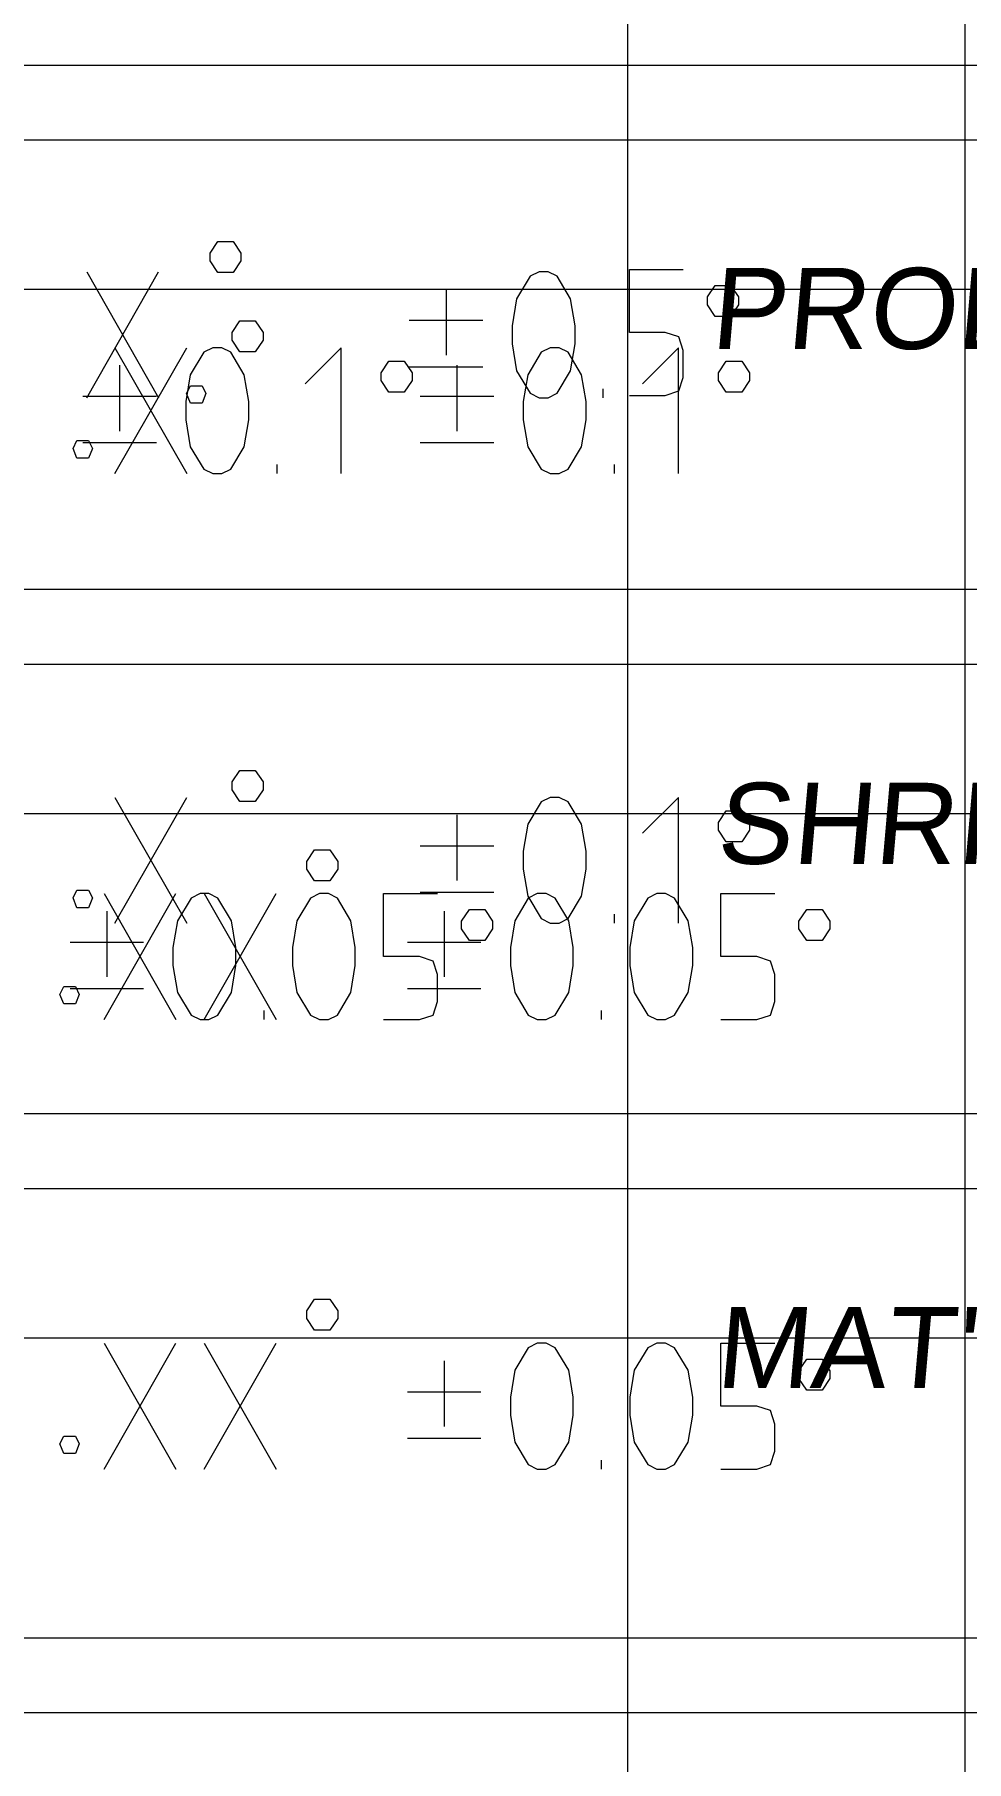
# Model space of a CAD drawing. Extents: x -144 to 4730, y -3845 to 502.
# Drawn here: x 127.72 to 135.29, y -264.95 to -250.91 of the extents above; entities that cross this region are included whole.
import ezdxf

# ---------------------------------------------------------------- set-up
doc = ezdxf.new("R2010")
doc.units = 0
doc.header["$LTSCALE"] = 15
doc.header["$MEASUREMENT"] = 0
doc.layers.add('轮廊线', color=7, linetype='CONTINUOUS', lineweight=13)
doc.styles.add('标准', font='arial.ttf', dxfattribs={"oblique": 5})

msp = doc.modelspace()

# ---------------------------------------------------------------- linework, layer by layer
at = {"layer": '轮廊线', "color": 7, "linetype": 'Continuous', "lineweight": 9}
for p, q in [((132.538, -247.505), (132.538, -273.08)), ((132.538, -247.505), (132.538, -273.08)), ((135.279, -247.505), (135.279, -273.08)), ((135.279, -247.505), (135.279, -273.08)), ((116.785, -251.16), (190.873, -251.16)), ((116.785, -251.16), (190.873, -251.16)), ((135.279, -251.16), (135.279, -276.735)), ((135.279, -251.16), (135.279, -276.735)), ((114.044, -251.768), (145.875, -251.768)), ((114.044, -251.768), (145.875, -251.768)), ((116.785, -251.768), (148.616, -251.768)), ((116.785, -251.768), (148.616, -251.768)), ((87.546, -252.983), (161.634, -252.983)), ((87.546, -252.983), (161.634, -252.983)), ((116.785, -255.422), (148.616, -255.422)), ((116.785, -255.422), (148.616, -255.422)), ((114.044, -256.03), (188.132, -256.03)), ((114.044, -256.03), (188.132, -256.03)), ((116.785, -256.03), (190.873, -256.03)), ((116.785, -256.03), (190.873, -256.03)), ((87.546, -257.245), (161.634, -257.245)), ((87.546, -257.245), (161.634, -257.245)), ((116.785, -259.685), (190.873, -259.685)), ((116.785, -259.685), (190.873, -259.685)), ((114.044, -260.293), (188.132, -260.293)), ((114.044, -260.293), (188.132, -260.293)), ((116.785, -260.293), (190.873, -260.293)), ((116.785, -260.293), (190.873, -260.293)), ((87.546, -261.508), (161.634, -261.508)), ((87.546, -261.508), (161.634, -261.508)), ((116.785, -263.948), (190.873, -263.948)), ((116.785, -263.948), (190.873, -263.948)), ((114.044, -264.555), (188.132, -264.555)), ((114.044, -264.555), (188.132, -264.555)), ((116.785, -264.555), (190.873, -264.555)), ((116.785, -264.555), (190.873, -264.555))]:
    msp.add_line(p, q, dxfattribs=at)
at = {"layer": '轮廊线', "color": 3, "lineweight": 9}
for p, q in [((129.147, -252.689), (129.209, -252.595)), ((129.147, -252.689), (129.209, -252.595)), ((129.147, -252.752), (129.147, -252.689)), ((129.147, -252.752), (129.147, -252.689)), ((129.209, -252.595), (129.335, -252.595)), ((129.209, -252.595), (129.335, -252.595)), ((129.335, -252.595), (129.398, -252.689)), ((129.335, -252.595), (129.398, -252.689)), ((129.398, -252.689), (129.398, -252.752)), ((129.398, -252.689), (129.398, -252.752)), ((128.144, -252.842), (128.729, -253.865)), ((128.144, -253.865), (128.729, -252.842)), ((128.144, -252.842), (128.729, -253.865)), ((128.144, -253.865), (128.729, -252.842)), ((129.209, -252.847), (129.147, -252.752)), ((129.209, -252.847), (129.147, -252.752)), ((129.335, -252.847), (129.209, -252.847)), ((129.335, -252.847), (129.209, -252.847)), ((129.398, -252.752), (129.335, -252.847)), ((129.398, -252.752), (129.335, -252.847)), ((131.82, -252.842), (131.747, -252.878)), ((131.82, -252.842), (131.747, -252.878)), ((131.894, -252.842), (131.82, -252.842)), ((131.894, -252.842), (131.82, -252.842)), ((131.967, -252.878), (131.894, -252.842)), ((131.967, -252.878), (131.894, -252.842)), ((132.554, -252.823), (132.992, -252.823)), ((132.554, -253.335), (132.554, -252.823)), ((132.554, -252.823), (132.992, -252.823)), ((132.554, -253.335), (132.554, -252.823)), ((131.064, -252.983), (131.064, -253.519)), ((131.064, -252.983), (131.064, -253.519)), ((131.747, -252.878), (131.638, -253.061)), ((131.747, -252.878), (131.638, -253.061)), ((132.076, -253.061), (131.967, -252.878)), ((132.076, -253.061), (131.967, -252.878)), ((133.188, -253.046), (133.251, -252.952)), ((133.188, -253.046), (133.251, -252.952)), ((133.251, -252.952), (133.377, -252.952)), ((133.251, -252.952), (133.377, -252.952)), ((133.377, -252.952), (133.44, -253.046)), ((133.377, -252.952), (133.44, -253.046)), ((131.638, -253.061), (131.601, -253.28)), ((131.638, -253.061), (131.601, -253.28)), ((132.113, -253.28), (132.076, -253.061)), ((132.113, -253.28), (132.076, -253.061)), ((133.188, -253.109), (133.188, -253.046)), ((133.188, -253.109), (133.188, -253.046)), ((133.251, -253.204), (133.188, -253.109)), ((133.251, -253.204), (133.188, -253.109)), ((133.44, -253.109), (133.377, -253.204)), ((133.44, -253.109), (133.377, -253.204)), ((133.44, -253.046), (133.44, -253.109)), ((133.44, -253.046), (133.44, -253.109)), ((129.325, -253.334), (129.388, -253.24)), ((129.325, -253.334), (129.388, -253.24)), ((129.388, -253.24), (129.514, -253.24)), ((129.388, -253.24), (129.514, -253.24)), ((129.514, -253.24), (129.577, -253.334)), ((129.514, -253.24), (129.577, -253.334)), ((130.765, -253.235), (131.363, -253.235)), ((130.765, -253.235), (131.363, -253.235)), ((131.601, -253.28), (131.601, -253.426)), ((131.601, -253.28), (131.601, -253.426)), ((132.113, -253.426), (132.113, -253.28)), ((132.113, -253.426), (132.113, -253.28)), ((133.377, -253.204), (133.251, -253.204)), ((133.377, -253.204), (133.251, -253.204)), ((129.325, -253.397), (129.325, -253.334)), ((129.325, -253.397), (129.325, -253.334)), ((129.388, -253.492), (129.325, -253.397)), ((129.388, -253.492), (129.325, -253.397)), ((129.577, -253.397), (129.514, -253.492)), ((129.577, -253.397), (129.514, -253.492)), ((129.577, -253.334), (129.577, -253.397)), ((129.577, -253.334), (129.577, -253.397)), ((132.846, -253.335), (132.554, -253.335)), ((132.846, -253.335), (132.554, -253.335)), ((132.956, -253.371), (132.846, -253.335)), ((132.956, -253.371), (132.846, -253.335)), ((132.992, -253.481), (132.956, -253.371)), ((132.992, -253.481), (132.956, -253.371)), ((128.374, -253.459), (128.958, -254.482)), ((128.374, -254.482), (128.958, -253.459)), ((128.374, -253.459), (128.958, -254.482)), ((128.374, -254.482), (128.958, -253.459)), ((128.374, -253.459), (128.958, -254.482)), ((128.374, -254.482), (128.958, -253.459)), ((128.374, -253.459), (128.958, -254.482)), ((128.374, -254.482), (128.958, -253.459)), ((129.096, -253.495), (128.986, -253.678)), ((129.096, -253.495), (128.986, -253.678)), ((129.096, -253.495), (128.986, -253.678)), ((129.096, -253.495), (128.986, -253.678)), ((129.169, -253.459), (129.096, -253.495)), ((129.169, -253.459), (129.096, -253.495)), ((129.169, -253.459), (129.096, -253.495)), ((129.169, -253.459), (129.096, -253.495)), ((129.242, -253.459), (129.169, -253.459)), ((129.242, -253.459), (129.169, -253.459)), ((129.242, -253.459), (129.169, -253.459)), ((129.242, -253.459), (129.169, -253.459)), ((129.315, -253.495), (129.242, -253.459)), ((129.315, -253.495), (129.242, -253.459)), ((129.315, -253.495), (129.242, -253.459)), ((129.315, -253.495), (129.242, -253.459)), ((129.425, -253.678), (129.315, -253.495)), ((129.425, -253.678), (129.315, -253.495)), ((129.425, -253.678), (129.315, -253.495)), ((129.425, -253.678), (129.315, -253.495)), ((129.514, -253.492), (129.388, -253.492)), ((129.514, -253.492), (129.388, -253.492)), ((130.213, -253.459), (129.92, -253.751)), ((130.213, -253.459), (129.92, -253.751)), ((130.213, -253.459), (129.92, -253.751)), ((130.213, -253.459), (129.92, -253.751)), ((130.213, -254.482), (130.213, -253.459)), ((130.213, -254.482), (130.213, -253.459)), ((130.213, -254.482), (130.213, -253.459)), ((130.213, -254.482), (130.213, -253.459)), ((131.601, -253.426), (131.638, -253.646)), ((131.601, -253.426), (131.638, -253.646)), ((131.837, -253.495), (131.728, -253.678)), ((131.837, -253.495), (131.728, -253.678)), ((131.837, -253.495), (131.728, -253.678)), ((131.837, -253.495), (131.728, -253.678)), ((131.91, -253.459), (131.837, -253.495)), ((131.91, -253.459), (131.837, -253.495)), ((131.91, -253.459), (131.837, -253.495)), ((131.91, -253.459), (131.837, -253.495)), ((131.983, -253.459), (131.91, -253.459)), ((131.983, -253.459), (131.91, -253.459)), ((131.983, -253.459), (131.91, -253.459)), ((131.983, -253.459), (131.91, -253.459)), ((132.056, -253.495), (131.983, -253.459)), ((132.056, -253.495), (131.983, -253.459)), ((132.056, -253.495), (131.983, -253.459)), ((132.056, -253.495), (131.983, -253.459)), ((132.166, -253.678), (132.056, -253.495)), ((132.166, -253.678), (132.056, -253.495)), ((132.166, -253.678), (132.056, -253.495)), ((132.166, -253.678), (132.056, -253.495)), ((132.076, -253.646), (132.113, -253.426)), ((132.076, -253.646), (132.113, -253.426)), ((132.954, -253.459), (132.662, -253.751)), ((132.954, -253.459), (132.662, -253.751)), ((132.954, -253.459), (132.662, -253.751)), ((132.954, -253.459), (132.662, -253.751)), ((132.954, -254.482), (132.954, -253.459)), ((132.954, -254.482), (132.954, -253.459)), ((132.954, -254.482), (132.954, -253.459)), ((132.954, -254.482), (132.954, -253.459)), ((132.992, -253.7), (132.992, -253.481)), ((132.992, -253.7), (132.992, -253.481)), ((128.412, -253.601), (128.412, -254.136)), ((128.412, -253.601), (128.412, -254.136)), ((128.412, -253.601), (128.412, -254.136)), ((128.412, -253.601), (128.412, -254.136)), ((128.986, -253.678), (128.95, -253.897)), ((128.986, -253.678), (128.95, -253.897)), ((128.986, -253.678), (128.95, -253.897)), ((128.986, -253.678), (128.95, -253.897)), ((129.461, -253.897), (129.425, -253.678)), ((129.461, -253.897), (129.425, -253.678)), ((129.461, -253.897), (129.425, -253.678)), ((129.461, -253.897), (129.425, -253.678)), ((130.537, -253.663), (130.6, -253.569)), ((130.537, -253.663), (130.6, -253.569)), ((130.537, -253.663), (130.6, -253.569)), ((130.537, -253.663), (130.6, -253.569)), ((130.537, -253.726), (130.537, -253.663)), ((130.537, -253.726), (130.537, -253.663)), ((130.537, -253.726), (130.537, -253.663)), ((130.537, -253.726), (130.537, -253.663)), ((130.6, -253.569), (130.725, -253.569)), ((130.6, -253.569), (130.725, -253.569)), ((130.6, -253.569), (130.725, -253.569)), ((130.6, -253.569), (130.725, -253.569)), ((130.725, -253.569), (130.788, -253.663)), ((130.725, -253.569), (130.788, -253.663)), ((130.725, -253.569), (130.788, -253.663)), ((130.725, -253.569), (130.788, -253.663)), ((130.765, -253.613), (131.363, -253.613)), ((130.765, -253.613), (131.363, -253.613)), ((130.788, -253.663), (130.788, -253.726)), ((130.788, -253.663), (130.788, -253.726)), ((130.788, -253.663), (130.788, -253.726)), ((130.788, -253.663), (130.788, -253.726)), ((131.153, -253.601), (131.153, -254.136)), ((131.153, -253.601), (131.153, -254.136)), ((131.153, -253.601), (131.153, -254.136)), ((131.153, -253.601), (131.153, -254.136)), ((131.638, -253.646), (131.747, -253.828)), ((131.638, -253.646), (131.747, -253.828)), ((131.728, -253.678), (131.691, -253.897)), ((131.728, -253.678), (131.691, -253.897)), ((131.728, -253.678), (131.691, -253.897)), ((131.728, -253.678), (131.691, -253.897)), ((131.967, -253.828), (132.076, -253.646)), ((131.967, -253.828), (132.076, -253.646)), ((132.203, -253.897), (132.166, -253.678)), ((132.203, -253.897), (132.166, -253.678)), ((132.203, -253.897), (132.166, -253.678)), ((132.203, -253.897), (132.166, -253.678)), ((132.956, -253.81), (132.992, -253.7)), ((132.956, -253.81), (132.992, -253.7)), ((133.278, -253.663), (133.341, -253.569)), ((133.278, -253.663), (133.341, -253.569)), ((133.278, -253.663), (133.341, -253.569)), ((133.278, -253.663), (133.341, -253.569)), ((133.278, -253.726), (133.278, -253.663)), ((133.278, -253.726), (133.278, -253.663)), ((133.278, -253.726), (133.278, -253.663)), ((133.278, -253.726), (133.278, -253.663)), ((133.341, -253.569), (133.467, -253.569)), ((133.341, -253.569), (133.467, -253.569)), ((133.341, -253.569), (133.467, -253.569)), ((133.341, -253.569), (133.467, -253.569)), ((133.467, -253.569), (133.53, -253.663)), ((133.467, -253.569), (133.53, -253.663)), ((133.467, -253.569), (133.53, -253.663)), ((133.467, -253.569), (133.53, -253.663)), ((133.53, -253.663), (133.53, -253.726)), ((133.53, -253.663), (133.53, -253.726)), ((133.53, -253.663), (133.53, -253.726)), ((133.53, -253.663), (133.53, -253.726)), ((128.956, -253.831), (128.987, -253.768)), ((128.956, -253.831), (128.987, -253.768)), ((128.987, -253.909), (128.956, -253.831)), ((128.987, -253.909), (128.956, -253.831)), ((128.987, -253.768), (129.082, -253.768)), ((128.987, -253.768), (129.082, -253.768)), ((129.082, -253.768), (129.113, -253.831)), ((129.082, -253.768), (129.113, -253.831)), ((129.113, -253.831), (129.082, -253.909)), ((129.113, -253.831), (129.082, -253.909)), ((130.6, -253.821), (130.537, -253.726)), ((130.6, -253.821), (130.537, -253.726)), ((130.6, -253.821), (130.537, -253.726)), ((130.6, -253.821), (130.537, -253.726)), ((130.725, -253.821), (130.6, -253.821)), ((130.725, -253.821), (130.6, -253.821)), ((130.725, -253.821), (130.6, -253.821)), ((130.725, -253.821), (130.6, -253.821)), ((130.788, -253.726), (130.725, -253.821)), ((130.788, -253.726), (130.725, -253.821)), ((130.788, -253.726), (130.725, -253.821)), ((130.788, -253.726), (130.725, -253.821)), ((131.747, -253.828), (131.82, -253.865)), ((131.747, -253.828), (131.82, -253.865)), ((131.894, -253.865), (131.967, -253.828)), ((131.894, -253.865), (131.967, -253.828)), ((132.342, -253.865), (132.342, -253.792)), ((132.342, -253.865), (132.342, -253.792)), ((132.846, -253.846), (132.956, -253.81)), ((132.846, -253.846), (132.956, -253.81)), ((133.341, -253.821), (133.278, -253.726)), ((133.341, -253.821), (133.278, -253.726)), ((133.341, -253.821), (133.278, -253.726)), ((133.341, -253.821), (133.278, -253.726)), ((133.467, -253.821), (133.341, -253.821)), ((133.467, -253.821), (133.341, -253.821)), ((133.467, -253.821), (133.341, -253.821)), ((133.467, -253.821), (133.341, -253.821)), ((133.53, -253.726), (133.467, -253.821)), ((133.53, -253.726), (133.467, -253.821)), ((133.53, -253.726), (133.467, -253.821)), ((133.53, -253.726), (133.467, -253.821)), ((128.113, -253.852), (128.711, -253.852)), ((128.113, -253.852), (128.711, -253.852)), ((128.113, -253.852), (128.711, -253.852)), ((128.113, -253.852), (128.711, -253.852)), ((128.95, -253.897), (128.95, -254.044)), ((128.95, -253.897), (128.95, -254.044)), ((128.95, -253.897), (128.95, -254.044)), ((128.95, -253.897), (128.95, -254.044)), ((129.082, -253.909), (128.987, -253.909)), ((129.082, -253.909), (128.987, -253.909)), ((129.461, -254.044), (129.461, -253.897)), ((129.461, -254.044), (129.461, -253.897)), ((129.461, -254.044), (129.461, -253.897)), ((129.461, -254.044), (129.461, -253.897)), ((130.854, -253.852), (131.453, -253.852)), ((130.854, -253.852), (131.453, -253.852)), ((130.854, -253.852), (131.453, -253.852)), ((130.854, -253.852), (131.453, -253.852)), ((131.691, -253.897), (131.691, -254.044)), ((131.691, -253.897), (131.691, -254.044)), ((131.691, -253.897), (131.691, -254.044)), ((131.691, -253.897), (131.691, -254.044)), ((131.82, -253.865), (131.894, -253.865)), ((131.82, -253.865), (131.894, -253.865)), ((132.203, -254.044), (132.203, -253.897)), ((132.203, -254.044), (132.203, -253.897)), ((132.203, -254.044), (132.203, -253.897)), ((132.203, -254.044), (132.203, -253.897)), ((132.554, -253.846), (132.846, -253.846)), ((132.554, -253.846), (132.846, -253.846)), ((128.95, -254.044), (128.986, -254.263)), ((128.95, -254.044), (128.986, -254.263)), ((128.95, -254.044), (128.986, -254.263)), ((128.95, -254.044), (128.986, -254.263)), ((129.425, -254.263), (129.461, -254.044)), ((129.425, -254.263), (129.461, -254.044)), ((129.425, -254.263), (129.461, -254.044)), ((129.425, -254.263), (129.461, -254.044)), ((131.691, -254.044), (131.728, -254.263)), ((131.691, -254.044), (131.728, -254.263)), ((131.691, -254.044), (131.728, -254.263)), ((131.691, -254.044), (131.728, -254.263)), ((132.166, -254.263), (132.203, -254.044)), ((132.166, -254.263), (132.203, -254.044)), ((132.166, -254.263), (132.203, -254.044)), ((132.166, -254.263), (132.203, -254.044)), ((128.034, -254.277), (128.065, -254.214)), ((128.034, -254.277), (128.065, -254.214)), ((128.034, -254.277), (128.065, -254.214)), ((128.034, -254.277), (128.065, -254.214)), ((128.065, -254.214), (128.16, -254.214)), ((128.065, -254.214), (128.16, -254.214)), ((128.065, -254.214), (128.16, -254.214)), ((128.065, -254.214), (128.16, -254.214)), ((128.113, -254.23), (128.711, -254.23)), ((128.113, -254.23), (128.711, -254.23)), ((128.113, -254.23), (128.711, -254.23)), ((128.113, -254.23), (128.711, -254.23)), ((128.16, -254.214), (128.191, -254.277)), ((128.16, -254.214), (128.191, -254.277)), ((128.16, -254.214), (128.191, -254.277)), ((128.16, -254.214), (128.191, -254.277)), ((128.986, -254.263), (129.096, -254.445)), ((128.986, -254.263), (129.096, -254.445)), ((128.986, -254.263), (129.096, -254.445)), ((128.986, -254.263), (129.096, -254.445)), ((129.315, -254.445), (129.425, -254.263)), ((129.315, -254.445), (129.425, -254.263)), ((129.315, -254.445), (129.425, -254.263)), ((129.315, -254.445), (129.425, -254.263)), ((130.854, -254.23), (131.453, -254.23)), ((130.854, -254.23), (131.453, -254.23)), ((130.854, -254.23), (131.453, -254.23)), ((130.854, -254.23), (131.453, -254.23)), ((131.728, -254.263), (131.837, -254.445)), ((131.728, -254.263), (131.837, -254.445)), ((131.728, -254.263), (131.837, -254.445)), ((131.728, -254.263), (131.837, -254.445)), ((132.056, -254.445), (132.166, -254.263)), ((132.056, -254.445), (132.166, -254.263)), ((132.056, -254.445), (132.166, -254.263)), ((132.056, -254.445), (132.166, -254.263)), ((128.065, -254.356), (128.034, -254.277)), ((128.065, -254.356), (128.034, -254.277)), ((128.065, -254.356), (128.034, -254.277)), ((128.065, -254.356), (128.034, -254.277)), ((128.16, -254.356), (128.065, -254.356)), ((128.16, -254.356), (128.065, -254.356)), ((128.16, -254.356), (128.065, -254.356)), ((128.16, -254.356), (128.065, -254.356)), ((128.191, -254.277), (128.16, -254.356)), ((128.191, -254.277), (128.16, -254.356)), ((128.191, -254.277), (128.16, -254.356)), ((128.191, -254.277), (128.16, -254.356)), ((129.096, -254.445), (129.169, -254.482)), ((129.096, -254.445), (129.169, -254.482)), ((129.096, -254.445), (129.169, -254.482)), ((129.096, -254.445), (129.169, -254.482)), ((129.169, -254.482), (129.242, -254.482)), ((129.169, -254.482), (129.242, -254.482)), ((129.169, -254.482), (129.242, -254.482)), ((129.169, -254.482), (129.242, -254.482)), ((129.242, -254.482), (129.315, -254.445)), ((129.242, -254.482), (129.315, -254.445)), ((129.242, -254.482), (129.315, -254.445)), ((129.242, -254.482), (129.315, -254.445)), ((129.691, -254.482), (129.691, -254.409)), ((129.691, -254.482), (129.691, -254.409)), ((129.691, -254.482), (129.691, -254.409)), ((129.691, -254.482), (129.691, -254.409)), ((131.837, -254.445), (131.91, -254.482)), ((131.837, -254.445), (131.91, -254.482)), ((131.837, -254.445), (131.91, -254.482)), ((131.837, -254.445), (131.91, -254.482)), ((131.91, -254.482), (131.983, -254.482)), ((131.91, -254.482), (131.983, -254.482)), ((131.91, -254.482), (131.983, -254.482)), ((131.91, -254.482), (131.983, -254.482)), ((131.983, -254.482), (132.056, -254.445)), ((131.983, -254.482), (132.056, -254.445)), ((131.983, -254.482), (132.056, -254.445)), ((131.983, -254.482), (132.056, -254.445)), ((132.432, -254.482), (132.432, -254.409)), ((132.432, -254.482), (132.432, -254.409)), ((132.432, -254.482), (132.432, -254.409)), ((132.432, -254.482), (132.432, -254.409)), ((129.325, -256.989), (129.388, -256.895)), ((129.325, -256.989), (129.388, -256.895)), ((129.388, -256.895), (129.514, -256.895)), ((129.388, -256.895), (129.514, -256.895)), ((129.514, -256.895), (129.577, -256.989)), ((129.514, -256.895), (129.577, -256.989)), ((129.325, -257.052), (129.325, -256.989)), ((129.325, -257.052), (129.325, -256.989)), ((129.388, -257.147), (129.325, -257.052)), ((129.388, -257.147), (129.325, -257.052)), ((129.577, -257.052), (129.514, -257.147)), ((129.577, -257.052), (129.514, -257.147)), ((129.577, -256.989), (129.577, -257.052)), ((129.577, -256.989), (129.577, -257.052)), ((128.374, -257.114), (128.958, -258.137)), ((128.374, -258.137), (128.958, -257.114)), ((128.374, -257.114), (128.958, -258.137)), ((128.374, -258.137), (128.958, -257.114)), ((128.374, -257.114), (128.958, -258.137)), ((128.374, -258.137), (128.958, -257.114)), ((128.374, -257.114), (128.958, -258.137)), ((128.374, -258.137), (128.958, -257.114)), ((129.514, -257.147), (129.388, -257.147)), ((129.514, -257.147), (129.388, -257.147)), ((131.837, -257.15), (131.728, -257.333)), ((131.837, -257.15), (131.728, -257.333)), ((131.837, -257.15), (131.728, -257.333)), ((131.837, -257.15), (131.728, -257.333)), ((131.91, -257.114), (131.837, -257.15)), ((131.91, -257.114), (131.837, -257.15)), ((131.91, -257.114), (131.837, -257.15)), ((131.91, -257.114), (131.837, -257.15)), ((131.983, -257.114), (131.91, -257.114)), ((131.983, -257.114), (131.91, -257.114)), ((131.983, -257.114), (131.91, -257.114)), ((131.983, -257.114), (131.91, -257.114)), ((132.056, -257.15), (131.983, -257.114)), ((132.056, -257.15), (131.983, -257.114)), ((132.056, -257.15), (131.983, -257.114)), ((132.056, -257.15), (131.983, -257.114)), ((132.166, -257.333), (132.056, -257.15)), ((132.166, -257.333), (132.056, -257.15)), ((132.166, -257.333), (132.056, -257.15)), ((132.166, -257.333), (132.056, -257.15)), ((132.954, -257.114), (132.662, -257.406)), ((132.954, -257.114), (132.662, -257.406)), ((132.954, -257.114), (132.662, -257.406)), ((132.954, -257.114), (132.662, -257.406)), ((132.954, -258.137), (132.954, -257.114)), ((132.954, -258.137), (132.954, -257.114)), ((132.954, -258.137), (132.954, -257.114)), ((132.954, -258.137), (132.954, -257.114)), ((131.153, -257.255), (131.153, -257.791)), ((131.153, -257.255), (131.153, -257.791)), ((131.153, -257.255), (131.153, -257.791)), ((131.153, -257.255), (131.153, -257.791)), ((131.728, -257.333), (131.691, -257.552)), ((131.728, -257.333), (131.691, -257.552)), ((131.728, -257.333), (131.691, -257.552)), ((131.728, -257.333), (131.691, -257.552)), ((132.203, -257.552), (132.166, -257.333)), ((132.203, -257.552), (132.166, -257.333)), ((132.203, -257.552), (132.166, -257.333)), ((132.203, -257.552), (132.166, -257.333)), ((133.278, -257.318), (133.341, -257.224)), ((133.278, -257.318), (133.341, -257.224)), ((133.278, -257.318), (133.341, -257.224)), ((133.278, -257.318), (133.341, -257.224)), ((133.278, -257.381), (133.278, -257.318)), ((133.278, -257.381), (133.278, -257.318)), ((133.278, -257.381), (133.278, -257.318)), ((133.278, -257.381), (133.278, -257.318)), ((133.341, -257.224), (133.467, -257.224)), ((133.341, -257.224), (133.467, -257.224)), ((133.341, -257.224), (133.467, -257.224)), ((133.341, -257.224), (133.467, -257.224)), ((133.467, -257.224), (133.53, -257.318)), ((133.467, -257.224), (133.53, -257.318)), ((133.467, -257.224), (133.53, -257.318)), ((133.467, -257.224), (133.53, -257.318)), ((133.53, -257.318), (133.53, -257.381)), ((133.53, -257.318), (133.53, -257.381)), ((133.53, -257.318), (133.53, -257.381)), ((133.53, -257.318), (133.53, -257.381)), ((133.341, -257.476), (133.278, -257.381)), ((133.341, -257.476), (133.278, -257.381)), ((133.341, -257.476), (133.278, -257.381)), ((133.341, -257.476), (133.278, -257.381)), ((133.467, -257.476), (133.341, -257.476)), ((133.467, -257.476), (133.341, -257.476)), ((133.467, -257.476), (133.341, -257.476)), ((133.467, -257.476), (133.341, -257.476)), ((133.53, -257.381), (133.467, -257.476)), ((133.53, -257.381), (133.467, -257.476)), ((133.53, -257.381), (133.467, -257.476)), ((133.53, -257.381), (133.467, -257.476)), ((129.932, -257.635), (129.995, -257.54)), ((129.932, -257.635), (129.995, -257.54)), ((129.932, -257.697), (129.932, -257.635)), ((129.932, -257.697), (129.932, -257.635)), ((129.995, -257.54), (130.121, -257.54)), ((129.995, -257.54), (130.121, -257.54)), ((130.121, -257.54), (130.184, -257.635)), ((130.121, -257.54), (130.184, -257.635)), ((130.184, -257.635), (130.184, -257.697)), ((130.184, -257.635), (130.184, -257.697)), ((130.854, -257.507), (131.453, -257.507)), ((130.854, -257.507), (131.453, -257.507)), ((130.854, -257.507), (131.453, -257.507)), ((130.854, -257.507), (131.453, -257.507)), ((131.691, -257.552), (131.691, -257.698)), ((131.691, -257.552), (131.691, -257.698)), ((131.691, -257.552), (131.691, -257.698)), ((131.691, -257.552), (131.691, -257.698)), ((132.203, -257.698), (132.203, -257.552)), ((132.203, -257.698), (132.203, -257.552)), ((132.203, -257.698), (132.203, -257.552)), ((132.203, -257.698), (132.203, -257.552)), ((129.995, -257.792), (129.932, -257.697)), ((129.995, -257.792), (129.932, -257.697)), ((130.184, -257.697), (130.121, -257.792)), ((130.184, -257.697), (130.121, -257.792)), ((131.691, -257.698), (131.728, -257.918)), ((131.691, -257.698), (131.728, -257.918)), ((131.691, -257.698), (131.728, -257.918)), ((131.691, -257.698), (131.728, -257.918)), ((132.166, -257.918), (132.203, -257.698)), ((132.166, -257.918), (132.203, -257.698)), ((132.166, -257.918), (132.203, -257.698)), ((132.166, -257.918), (132.203, -257.698)), ((128.034, -257.932), (128.065, -257.869)), ((128.034, -257.932), (128.065, -257.869)), ((128.034, -257.932), (128.065, -257.869)), ((128.034, -257.932), (128.065, -257.869)), ((128.065, -257.869), (128.16, -257.869)), ((128.065, -257.869), (128.16, -257.869)), ((128.065, -257.869), (128.16, -257.869)), ((128.065, -257.869), (128.16, -257.869)), ((128.16, -257.869), (128.191, -257.932)), ((128.16, -257.869), (128.191, -257.932)), ((128.16, -257.869), (128.191, -257.932)), ((128.16, -257.869), (128.191, -257.932)), ((128.285, -257.897), (128.869, -258.92)), ((128.285, -258.92), (128.869, -257.897)), ((128.285, -257.897), (128.869, -258.92)), ((128.285, -258.92), (128.869, -257.897)), ((129.065, -257.897), (128.992, -257.934)), ((129.065, -257.897), (128.992, -257.934)), ((129.138, -257.897), (129.065, -257.897)), ((129.138, -257.897), (129.065, -257.897)), ((129.099, -257.897), (129.684, -258.92)), ((129.099, -258.92), (129.684, -257.897)), ((129.099, -257.897), (129.684, -258.92)), ((129.099, -258.92), (129.684, -257.897)), ((129.211, -257.934), (129.138, -257.897)), ((129.211, -257.934), (129.138, -257.897)), ((130.035, -257.897), (129.962, -257.934)), ((130.035, -257.897), (129.962, -257.934)), ((130.121, -257.792), (129.995, -257.792)), ((130.121, -257.792), (129.995, -257.792)), ((130.108, -257.897), (130.035, -257.897)), ((130.108, -257.897), (130.035, -257.897)), ((130.181, -257.934), (130.108, -257.897)), ((130.181, -257.934), (130.108, -257.897)), ((130.557, -257.897), (130.995, -257.897)), ((130.557, -258.409), (130.557, -257.897)), ((130.557, -257.897), (130.995, -257.897)), ((130.557, -258.409), (130.557, -257.897)), ((130.854, -257.885), (131.453, -257.885)), ((130.854, -257.885), (131.453, -257.885)), ((130.854, -257.885), (131.453, -257.885)), ((130.854, -257.885), (131.453, -257.885)), ((131.806, -257.897), (131.733, -257.934)), ((131.806, -257.897), (131.733, -257.934)), ((131.879, -257.897), (131.806, -257.897)), ((131.879, -257.897), (131.806, -257.897)), ((131.952, -257.934), (131.879, -257.897)), ((131.952, -257.934), (131.879, -257.897)), ((132.776, -257.897), (132.703, -257.934)), ((132.776, -257.897), (132.703, -257.934)), ((132.849, -257.897), (132.776, -257.897)), ((132.849, -257.897), (132.776, -257.897)), ((132.922, -257.934), (132.849, -257.897)), ((132.922, -257.934), (132.849, -257.897)), ((133.298, -257.897), (133.737, -257.897)), ((133.298, -258.409), (133.298, -257.897)), ((133.298, -257.897), (133.737, -257.897)), ((133.298, -258.409), (133.298, -257.897)), ((128.065, -258.011), (128.034, -257.932)), ((128.065, -258.011), (128.034, -257.932)), ((128.065, -258.011), (128.034, -257.932)), ((128.065, -258.011), (128.034, -257.932)), ((128.16, -258.011), (128.065, -258.011)), ((128.16, -258.011), (128.065, -258.011)), ((128.16, -258.011), (128.065, -258.011)), ((128.16, -258.011), (128.065, -258.011)), ((128.191, -257.932), (128.16, -258.011)), ((128.191, -257.932), (128.16, -258.011)), ((128.191, -257.932), (128.16, -258.011)), ((128.191, -257.932), (128.16, -258.011)), ((128.308, -258.039), (128.308, -258.574)), ((128.308, -258.039), (128.308, -258.574)), ((128.992, -257.934), (128.882, -258.117)), ((128.992, -257.934), (128.882, -258.117)), ((129.32, -258.117), (129.211, -257.934)), ((129.32, -258.117), (129.211, -257.934)), ((129.962, -257.934), (129.852, -258.117)), ((129.962, -257.934), (129.852, -258.117)), ((130.291, -258.117), (130.181, -257.934)), ((130.291, -258.117), (130.181, -257.934)), ((131.049, -258.039), (131.049, -258.574)), ((131.049, -258.039), (131.049, -258.574)), ((131.191, -258.121), (131.254, -258.026)), ((131.191, -258.121), (131.254, -258.026)), ((131.254, -258.026), (131.38, -258.026)), ((131.254, -258.026), (131.38, -258.026)), ((131.38, -258.026), (131.443, -258.121)), ((131.38, -258.026), (131.443, -258.121)), ((131.733, -257.934), (131.623, -258.117)), ((131.733, -257.934), (131.623, -258.117)), ((131.728, -257.918), (131.837, -258.1)), ((131.728, -257.918), (131.837, -258.1)), ((131.728, -257.918), (131.837, -258.1)), ((131.728, -257.918), (131.837, -258.1)), ((132.062, -258.117), (131.952, -257.934)), ((132.062, -258.117), (131.952, -257.934)), ((132.056, -258.1), (132.166, -257.918)), ((132.056, -258.1), (132.166, -257.918)), ((132.056, -258.1), (132.166, -257.918)), ((132.056, -258.1), (132.166, -257.918)), ((132.703, -257.934), (132.594, -258.117)), ((132.703, -257.934), (132.594, -258.117)), ((133.032, -258.117), (132.922, -257.934)), ((133.032, -258.117), (132.922, -257.934)), ((133.932, -258.121), (133.995, -258.026)), ((133.932, -258.121), (133.995, -258.026)), ((133.995, -258.026), (134.121, -258.026)), ((133.995, -258.026), (134.121, -258.026)), ((134.121, -258.026), (134.184, -258.121)), ((134.121, -258.026), (134.184, -258.121)), ((128.882, -258.117), (128.845, -258.336)), ((128.882, -258.117), (128.845, -258.336)), ((129.357, -258.336), (129.32, -258.117)), ((129.357, -258.336), (129.32, -258.117)), ((129.852, -258.117), (129.816, -258.336)), ((129.852, -258.117), (129.816, -258.336)), ((130.327, -258.336), (130.291, -258.117)), ((130.327, -258.336), (130.291, -258.117)), ((131.191, -258.184), (131.191, -258.121)), ((131.191, -258.184), (131.191, -258.121)), ((131.254, -258.278), (131.191, -258.184)), ((131.254, -258.278), (131.191, -258.184)), ((131.443, -258.184), (131.38, -258.278)), ((131.443, -258.184), (131.38, -258.278)), ((131.443, -258.121), (131.443, -258.184)), ((131.443, -258.121), (131.443, -258.184)), ((131.623, -258.117), (131.587, -258.336)), ((131.623, -258.117), (131.587, -258.336)), ((131.837, -258.1), (131.91, -258.137)), ((131.837, -258.1), (131.91, -258.137)), ((131.837, -258.1), (131.91, -258.137)), ((131.837, -258.1), (131.91, -258.137)), ((131.91, -258.137), (131.983, -258.137)), ((131.91, -258.137), (131.983, -258.137)), ((131.91, -258.137), (131.983, -258.137)), ((131.91, -258.137), (131.983, -258.137)), ((131.983, -258.137), (132.056, -258.1)), ((131.983, -258.137), (132.056, -258.1)), ((131.983, -258.137), (132.056, -258.1)), ((131.983, -258.137), (132.056, -258.1)), ((132.098, -258.336), (132.062, -258.117)), ((132.098, -258.336), (132.062, -258.117)), ((132.432, -258.137), (132.432, -258.064)), ((132.432, -258.137), (132.432, -258.064)), ((132.432, -258.137), (132.432, -258.064)), ((132.432, -258.137), (132.432, -258.064)), ((132.594, -258.117), (132.557, -258.336)), ((132.594, -258.117), (132.557, -258.336)), ((133.069, -258.336), (133.032, -258.117)), ((133.069, -258.336), (133.032, -258.117)), ((133.932, -258.184), (133.932, -258.121)), ((133.932, -258.184), (133.932, -258.121)), ((133.995, -258.278), (133.932, -258.184)), ((133.995, -258.278), (133.932, -258.184)), ((134.184, -258.184), (134.121, -258.278)), ((134.184, -258.184), (134.121, -258.278)), ((134.184, -258.121), (134.184, -258.184)), ((134.184, -258.121), (134.184, -258.184)), ((128.009, -258.291), (128.607, -258.291)), ((128.009, -258.291), (128.607, -258.291)), ((128.845, -258.336), (128.845, -258.482)), ((128.845, -258.336), (128.845, -258.482)), ((129.357, -258.482), (129.357, -258.336)), ((129.357, -258.482), (129.357, -258.336)), ((129.816, -258.336), (129.816, -258.482)), ((129.816, -258.336), (129.816, -258.482)), ((130.327, -258.482), (130.327, -258.336)), ((130.327, -258.482), (130.327, -258.336)), ((130.75, -258.291), (131.348, -258.291)), ((130.75, -258.291), (131.348, -258.291)), ((131.38, -258.278), (131.254, -258.278)), ((131.38, -258.278), (131.254, -258.278)), ((131.587, -258.336), (131.587, -258.482)), ((131.587, -258.336), (131.587, -258.482)), ((132.098, -258.482), (132.098, -258.336)), ((132.098, -258.482), (132.098, -258.336)), ((132.557, -258.336), (132.557, -258.482)), ((132.557, -258.336), (132.557, -258.482)), ((133.069, -258.482), (133.069, -258.336)), ((133.069, -258.482), (133.069, -258.336)), ((134.121, -258.278), (133.995, -258.278)), ((134.121, -258.278), (133.995, -258.278)), ((130.849, -258.409), (130.557, -258.409)), ((130.849, -258.409), (130.557, -258.409)), ((130.959, -258.445), (130.849, -258.409)), ((130.959, -258.445), (130.849, -258.409)), ((130.995, -258.555), (130.959, -258.445)), ((130.995, -258.555), (130.959, -258.445)), ((133.59, -258.409), (133.298, -258.409)), ((133.59, -258.409), (133.298, -258.409)), ((133.7, -258.445), (133.59, -258.409)), ((133.7, -258.445), (133.59, -258.409)), ((133.737, -258.555), (133.7, -258.445)), ((133.737, -258.555), (133.7, -258.445)), ((128.845, -258.482), (128.882, -258.701)), ((128.845, -258.482), (128.882, -258.701)), ((129.32, -258.701), (129.357, -258.482)), ((129.32, -258.701), (129.357, -258.482)), ((129.816, -258.482), (129.852, -258.701)), ((129.816, -258.482), (129.852, -258.701)), ((130.291, -258.701), (130.327, -258.482)), ((130.291, -258.701), (130.327, -258.482)), ((130.995, -258.774), (130.995, -258.555)), ((130.995, -258.774), (130.995, -258.555)), ((131.587, -258.482), (131.623, -258.701)), ((131.587, -258.482), (131.623, -258.701)), ((132.062, -258.701), (132.098, -258.482)), ((132.062, -258.701), (132.098, -258.482)), ((132.557, -258.482), (132.594, -258.701)), ((132.557, -258.482), (132.594, -258.701)), ((133.032, -258.701), (133.069, -258.482)), ((133.032, -258.701), (133.069, -258.482)), ((133.737, -258.774), (133.737, -258.555)), ((133.737, -258.774), (133.737, -258.555)), ((127.926, -258.716), (127.958, -258.653)), ((127.926, -258.716), (127.958, -258.653)), ((127.958, -258.794), (127.926, -258.716)), ((127.958, -258.794), (127.926, -258.716)), ((127.958, -258.653), (128.052, -258.653)), ((127.958, -258.653), (128.052, -258.653)), ((128.009, -258.669), (128.607, -258.669)), ((128.009, -258.669), (128.607, -258.669)), ((128.052, -258.653), (128.084, -258.716)), ((128.052, -258.653), (128.084, -258.716)), ((128.084, -258.716), (128.052, -258.794)), ((128.084, -258.716), (128.052, -258.794)), ((128.882, -258.701), (128.992, -258.884)), ((128.882, -258.701), (128.992, -258.884)), ((129.211, -258.884), (129.32, -258.701)), ((129.211, -258.884), (129.32, -258.701)), ((129.852, -258.701), (129.962, -258.884)), ((129.852, -258.701), (129.962, -258.884)), ((130.181, -258.884), (130.291, -258.701)), ((130.181, -258.884), (130.291, -258.701)), ((130.75, -258.669), (131.348, -258.669)), ((130.75, -258.669), (131.348, -258.669)), ((131.623, -258.701), (131.733, -258.884)), ((131.623, -258.701), (131.733, -258.884)), ((131.952, -258.884), (132.062, -258.701)), ((131.952, -258.884), (132.062, -258.701)), ((132.594, -258.701), (132.703, -258.884)), ((132.594, -258.701), (132.703, -258.884)), ((132.922, -258.884), (133.032, -258.701)), ((132.922, -258.884), (133.032, -258.701)), ((128.052, -258.794), (127.958, -258.794)), ((128.052, -258.794), (127.958, -258.794)), ((128.992, -258.884), (129.065, -258.92)), ((128.992, -258.884), (129.065, -258.92)), ((129.138, -258.92), (129.211, -258.884)), ((129.138, -258.92), (129.211, -258.884)), ((129.586, -258.92), (129.586, -258.847)), ((129.586, -258.92), (129.586, -258.847)), ((129.962, -258.884), (130.035, -258.92)), ((129.962, -258.884), (130.035, -258.92)), ((130.108, -258.92), (130.181, -258.884)), ((130.108, -258.92), (130.181, -258.884)), ((130.849, -258.92), (130.959, -258.884)), ((130.849, -258.92), (130.959, -258.884)), ((130.959, -258.884), (130.995, -258.774)), ((130.959, -258.884), (130.995, -258.774)), ((131.733, -258.884), (131.806, -258.92)), ((131.733, -258.884), (131.806, -258.92)), ((131.879, -258.92), (131.952, -258.884)), ((131.879, -258.92), (131.952, -258.884)), ((132.328, -258.92), (132.328, -258.847)), ((132.328, -258.92), (132.328, -258.847)), ((132.703, -258.884), (132.776, -258.92)), ((132.703, -258.884), (132.776, -258.92)), ((132.849, -258.92), (132.922, -258.884)), ((132.849, -258.92), (132.922, -258.884)), ((133.59, -258.92), (133.7, -258.884)), ((133.59, -258.92), (133.7, -258.884)), ((133.7, -258.884), (133.737, -258.774)), ((133.7, -258.884), (133.737, -258.774)), ((129.065, -258.92), (129.138, -258.92)), ((129.065, -258.92), (129.138, -258.92)), ((130.035, -258.92), (130.108, -258.92)), ((130.035, -258.92), (130.108, -258.92)), ((130.557, -258.92), (130.849, -258.92)), ((130.557, -258.92), (130.849, -258.92)), ((131.806, -258.92), (131.879, -258.92)), ((131.806, -258.92), (131.879, -258.92)), ((132.776, -258.92), (132.849, -258.92)), ((132.776, -258.92), (132.849, -258.92)), ((133.298, -258.92), (133.59, -258.92)), ((133.298, -258.92), (133.59, -258.92)), ((129.932, -261.289), (129.995, -261.195)), ((129.932, -261.289), (129.995, -261.195)), ((129.995, -261.195), (130.121, -261.195)), ((129.995, -261.195), (130.121, -261.195)), ((130.121, -261.195), (130.184, -261.289)), ((130.121, -261.195), (130.184, -261.289)), ((129.932, -261.352), (129.932, -261.289)), ((129.932, -261.352), (129.932, -261.289)), ((129.995, -261.447), (129.932, -261.352)), ((129.995, -261.447), (129.932, -261.352)), ((130.184, -261.352), (130.121, -261.447)), ((130.184, -261.352), (130.121, -261.447)), ((130.184, -261.289), (130.184, -261.352)), ((130.184, -261.289), (130.184, -261.352)), ((128.285, -261.552), (128.869, -262.575)), ((128.285, -262.575), (128.869, -261.552)), ((128.285, -261.552), (128.869, -262.575)), ((128.285, -262.575), (128.869, -261.552)), ((129.099, -261.552), (129.684, -262.575)), ((129.099, -262.575), (129.684, -261.552)), ((129.099, -261.552), (129.684, -262.575)), ((129.099, -262.575), (129.684, -261.552)), ((130.121, -261.447), (129.995, -261.447)), ((130.121, -261.447), (129.995, -261.447)), ((131.806, -261.552), (131.733, -261.589)), ((131.806, -261.552), (131.733, -261.589)), ((131.879, -261.552), (131.806, -261.552)), ((131.879, -261.552), (131.806, -261.552)), ((131.952, -261.589), (131.879, -261.552)), ((131.952, -261.589), (131.879, -261.552)), ((132.776, -261.552), (132.703, -261.589)), ((132.776, -261.552), (132.703, -261.589)), ((132.849, -261.552), (132.776, -261.552)), ((132.849, -261.552), (132.776, -261.552)), ((132.922, -261.589), (132.849, -261.552)), ((132.922, -261.589), (132.849, -261.552)), ((133.298, -261.552), (133.737, -261.552)), ((133.298, -262.064), (133.298, -261.552)), ((133.298, -261.552), (133.737, -261.552)), ((133.298, -262.064), (133.298, -261.552)), ((131.049, -261.694), (131.049, -262.229)), ((131.049, -261.694), (131.049, -262.229)), ((131.733, -261.589), (131.623, -261.771)), ((131.733, -261.589), (131.623, -261.771)), ((132.062, -261.771), (131.952, -261.589)), ((132.062, -261.771), (131.952, -261.589)), ((132.703, -261.589), (132.594, -261.771)), ((132.703, -261.589), (132.594, -261.771)), ((133.032, -261.771), (132.922, -261.589)), ((133.032, -261.771), (132.922, -261.589)), ((133.932, -261.776), (133.995, -261.681)), ((133.932, -261.776), (133.995, -261.681)), ((133.995, -261.681), (134.121, -261.681)), ((133.995, -261.681), (134.121, -261.681)), ((134.121, -261.681), (134.184, -261.776)), ((134.121, -261.681), (134.184, -261.776)), ((131.623, -261.771), (131.587, -261.991)), ((131.623, -261.771), (131.587, -261.991)), ((132.098, -261.991), (132.062, -261.771)), ((132.098, -261.991), (132.062, -261.771)), ((132.594, -261.771), (132.557, -261.991)), ((132.594, -261.771), (132.557, -261.991)), ((133.069, -261.991), (133.032, -261.771)), ((133.069, -261.991), (133.032, -261.771)), ((133.932, -261.839), (133.932, -261.776)), ((133.932, -261.839), (133.932, -261.776)), ((133.995, -261.933), (133.932, -261.839)), ((133.995, -261.933), (133.932, -261.839)), ((134.184, -261.839), (134.121, -261.933)), ((134.184, -261.839), (134.121, -261.933)), ((134.184, -261.776), (134.184, -261.839)), ((134.184, -261.776), (134.184, -261.839)), ((130.75, -261.946), (131.348, -261.946)), ((130.75, -261.946), (131.348, -261.946)), ((134.121, -261.933), (133.995, -261.933)), ((134.121, -261.933), (133.995, -261.933)), ((131.587, -261.991), (131.587, -262.137)), ((131.587, -261.991), (131.587, -262.137)), ((132.098, -262.137), (132.098, -261.991)), ((132.098, -262.137), (132.098, -261.991)), ((132.557, -261.991), (132.557, -262.137)), ((132.557, -261.991), (132.557, -262.137)), ((133.069, -262.137), (133.069, -261.991)), ((133.069, -262.137), (133.069, -261.991)), ((133.59, -262.064), (133.298, -262.064)), ((133.59, -262.064), (133.298, -262.064)), ((133.7, -262.1), (133.59, -262.064)), ((133.7, -262.1), (133.59, -262.064)), ((133.737, -262.21), (133.7, -262.1)), ((133.737, -262.21), (133.7, -262.1)), ((131.587, -262.137), (131.623, -262.356)), ((131.587, -262.137), (131.623, -262.356)), ((132.062, -262.356), (132.098, -262.137)), ((132.062, -262.356), (132.098, -262.137)), ((132.557, -262.137), (132.594, -262.356)), ((132.557, -262.137), (132.594, -262.356)), ((133.032, -262.356), (133.069, -262.137)), ((133.032, -262.356), (133.069, -262.137)), ((133.737, -262.429), (133.737, -262.21)), ((133.737, -262.429), (133.737, -262.21)), ((127.926, -262.371), (127.958, -262.308)), ((127.926, -262.371), (127.958, -262.308)), ((127.958, -262.449), (127.926, -262.371)), ((127.958, -262.449), (127.926, -262.371)), ((127.958, -262.308), (128.052, -262.308)), ((127.958, -262.308), (128.052, -262.308)), ((128.052, -262.308), (128.084, -262.371)), ((128.052, -262.308), (128.084, -262.371)), ((128.084, -262.371), (128.052, -262.449)), ((128.084, -262.371), (128.052, -262.449)), ((130.75, -262.323), (131.348, -262.323)), ((130.75, -262.323), (131.348, -262.323)), ((131.623, -262.356), (131.733, -262.539)), ((131.623, -262.356), (131.733, -262.539)), ((131.952, -262.539), (132.062, -262.356)), ((131.952, -262.539), (132.062, -262.356)), ((132.594, -262.356), (132.703, -262.539)), ((132.594, -262.356), (132.703, -262.539)), ((132.922, -262.539), (133.032, -262.356)), ((132.922, -262.539), (133.032, -262.356)), ((128.052, -262.449), (127.958, -262.449)), ((128.052, -262.449), (127.958, -262.449)), ((131.733, -262.539), (131.806, -262.575)), ((131.733, -262.539), (131.806, -262.575)), ((131.879, -262.575), (131.952, -262.539)), ((131.879, -262.575), (131.952, -262.539)), ((132.328, -262.575), (132.328, -262.502)), ((132.328, -262.575), (132.328, -262.502)), ((132.703, -262.539), (132.776, -262.575)), ((132.703, -262.539), (132.776, -262.575)), ((132.849, -262.575), (132.922, -262.539)), ((132.849, -262.575), (132.922, -262.539)), ((133.59, -262.575), (133.7, -262.539)), ((133.59, -262.575), (133.7, -262.539)), ((133.7, -262.539), (133.737, -262.429)), ((133.7, -262.539), (133.737, -262.429)), ((131.806, -262.575), (131.879, -262.575)), ((131.806, -262.575), (131.879, -262.575)), ((132.776, -262.575), (132.849, -262.575)), ((132.776, -262.575), (132.849, -262.575)), ((133.298, -262.575), (133.59, -262.575)), ((133.298, -262.575), (133.59, -262.575))]:
    msp.add_line(p, q, dxfattribs=at)

# ---------------------------------------------------------------- texts
at = {"layer": '轮廊线', "color": 3, "style": '标准', "oblique": 5}
for s, height, p in [('PRODUCT NAME(产品名称):', 0.65937, (133.209, -253.469)), ('SHRINKAGE(产品缩水率)', 0.65937, (133.256, -257.655)), ("MAT'L(材料):", 0.6594, (133.249, -261.917))]:
    msp.add_text(s, height=height, dxfattribs=at).set_placement(p)

doc.saveas('drawing.dxf')
